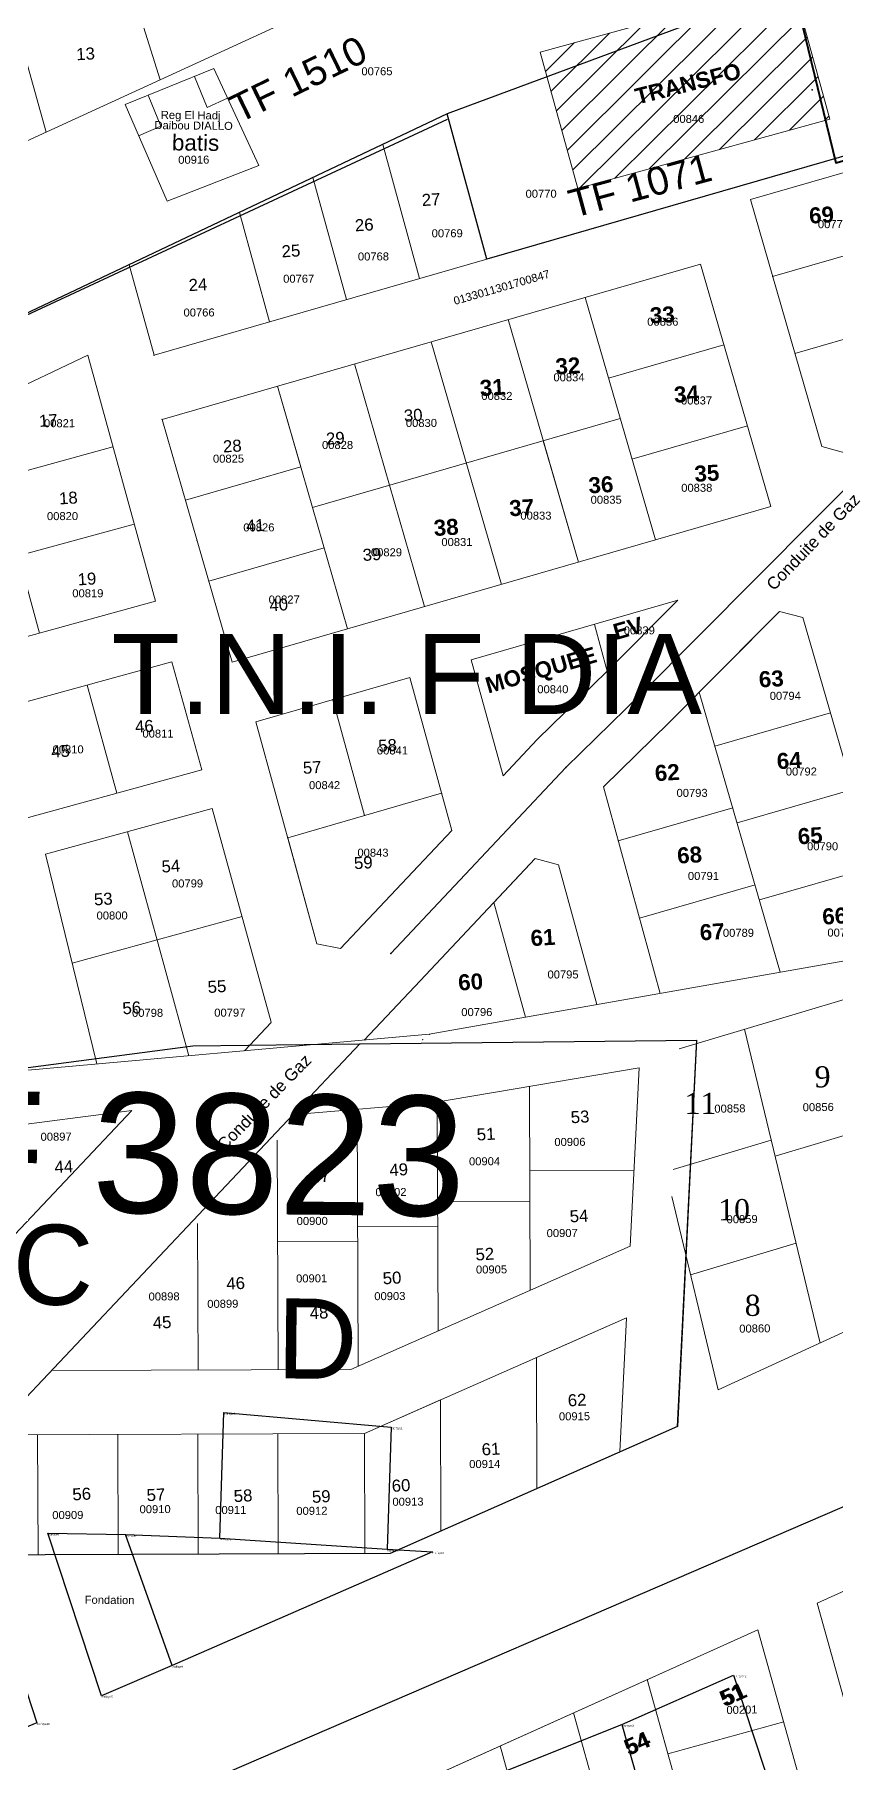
# Model space of a CAD drawing. Header units: metres. Extents: x 251686 to 255059, y 1627526 to 1631912.
# Drawn here: x 253575.8 to 253675.9, y 1630190.9 to 1630406.9 of the extents above; entities that cross this region are included whole.
import ezdxf
from ezdxf.enums import TextEntityAlignment as Align

# ---------------------------------------------------------------- set-up
doc = ezdxf.new("R2010")
doc.units = ezdxf.units.M
doc.header["$MEASUREMENT"] = 0
for name, color, linetype in [('A_revoir_niveau_0', 7, 'Continuous'), ('limites_parcelles', 7, 'Continuous'), ('limites_tf', 7, 'Continuous'), ('numero_lot', 7, 'Continuous'), ('numero_parcelle', 7, 'Continuous'), ('toponymie', 7, 'Continuous')]:
    doc.layers.add(name, color=color, linetype=linetype)
for name, color, linetype, lineweight in [('Numero_TF', 7, 'Continuous', 0), ('PROJET TOSYALI', 6, 'Continuous', 30), ('Régularisation', 1, 'Continuous', 40)]:
    doc.layers.add(name, color=color, linetype=linetype, lineweight=lineweight)
doc.styles.get("Standard").update_dxf_attribs({"font": 'txt.shx'})
doc.styles.add('Style-Arial', font='arial.ttf')
doc.styles.add('Style-FANCY', font='times.ttf')
doc.styles.add('style1', font='')
doc.styles.get('style1').set_extended_font_data('Times New Roman', bold=True)

# ---------------------------------------------------------------- blocks, each defined once
blk = doc.blocks.new('*U125')
at = {"color": 7, "linetype": 'Continuous', "lineweight": 30}
for p, q in [((0.424759, 34.519368, 0.000007), (0.912737, 50.202607, 0.000007)), ((0.912737, 50.202607, 0.000007), (21.815799, 48.375721, 0.000007)), ((21.815799, 48.375721, 0.000007), (21.33018, 33.126481, 0.000007)), ((-14.366186, 14.83066, 0.000007), (-21.074376, 35.133549, 0.000007)), ((-21.074376, 35.133549, 0.000007), (-11.355527, 34.972944, 0.000007)), ((-11.355527, 34.972944, 0.000007), (0.424759, 34.519368, 0.000007)), ((-5.544273, 18.602794, 0.000007), (-11.355527, 34.972944, 0.000007)), ((-40.753208, 32.416124, 0.000007), (-33.436425, 32.909189, 0.000007)), ((-32.003922, 7.504339, 0.000007), (-40.753208, 32.416124, 0.000007)), ((-33.436425, 32.909189, 0.000007), (-29.508968, 33.084341, 0.000007)), ((-29.508968, 33.084341, 0.000007), (-22.431405, 11.434797, 0.000007)), ((26.973159, 32.809284, 0.000007), (-5.544273, 18.602794, 0.000007)), ((0.424759, 34.519368, 0.000007), (21.33018, 33.126481, 0.000007)), ((21.33018, 33.126481, 0.000007), (26.973159, 32.809284, 0.000007)), ((-5.544273, 18.602794, 0.000007), (-14.366186, 14.83066, 0.000007)), ((50.608737, 11.216902, 0.000007), (64.558169, 17.400906, 0.000007)), ((64.558169, 17.400906, 0.000007), (68.46952, 5.505061, 0.000007)), ((-59.893992, 11.480442, 0.000007), (-48.525256, 15.365228, 0.000007)), ((-48.525256, 15.365228, 0.000007), (-43.153327, 2.155467, 0.000007)), ((-61.12722, 13.730821, 0.000007), (-59.893992, 11.480442, 0.000007)), ((-70.062342, 5.065506, 0.000007), (-59.893992, 11.480442, 0.000007)), ((-54.032371, -3.465059, 0.000007), (-59.893992, 11.480442, 0.000007)), ((-22.431405, 11.434797, 0.000007), (-32.003922, 7.504339, 0.000007)), ((22.93396, 0.179315, 0.000007), (50.608737, 11.216902, 0.000007)), ((50.608737, 11.216902, 0.000007), (53.111684, 2.402923, 0.000007)), ((-64.706134, -7.260841, 0.000007), (-70.062342, 5.065506, 0.000007)), ((-43.153327, 2.155467, 0.000007), (-54.032371, -3.465059, 0.000007)), ((13.334092, -4.565, 0.000007), (22.93396, 0.179315, 0.000007)), ((-64.706134, -7.260841, 0.000007), (-54.032371, -3.465059, 0.000007)), ((4.065266, -9.011877, 0.000007), (13.334092, -4.565, 0.000007)), ((9.463608, -30.711784, 0.000007), (4.065266, -9.011877, 0.000007)), ((-11.888592, -16.073073, 0.000007), (-3.031716, -12.104795, 0.000007)), ((-3.031716, -12.104795, 0.000007), (2.366423, -32.767342, 0.000007)), ((-21.99105, -20.128371, 0.000007), (-11.888592, -16.073073, 0.000007)), ((-32.624524, -25.676973, 0.000007), (-21.99105, -20.128371, 0.000007)), ((-29.05057, -40.835853, 0.000007), (-32.624524, -25.676973, 0.000007)), ((-52.723416, -33.01474, 0.000007), (-41.063352, -27.910447, 0.000007)), ((-41.063352, -27.910447, 0.000007), (-35.876208, -42.612248, 0.000007)), ((-56.165445, -34.950888, 0.000007), (-52.723416, -33.01474, 0.000007)), ((-52.723416, -33.01474, 0.000007), (-52.165762, -33.260012, 0.000007)), ((-64.21641, -38.87483, 0.000007), (-56.165445, -34.950888, 0.000007)), ((-66.789287, -45.989095, 0.000007), (-64.21641, -38.87483, 0.000007)), ((-66.079708, -49.935867, 0.000007), (-66.789287, -45.989095, 0.000007))]:
    blk.add_line(p, q, dxfattribs=at)
at = {"color": 7, "linetype": 'Continuous', "lineweight": 30, "style": 'Style-Arial'}
for s, height, p in [('etalfaye9', 0.25, (0.912737, 50.202607, 0.000007)), ('etalfaye1', 0.25, (21.815799, 48.375721, 0.000007)), ('etalfaye6', 0.25, (-21.074376, 35.133549, 0.000007)), ('etalfaye7', 0.25, (-11.355527, 34.972944, 0.000007)), ('etalfaye14', 0.25, (-40.753208, 32.416124, 0.000007)), ('etalfaye10', 0.25, (-33.436425, 32.909189, 0.000007)), ('etalfaye11', 0.25, (-29.508968, 33.084341, 0.000007)), ('etalfaye8', 0.25, (0.424759, 34.519368, 0.000007)), ('etalfaye2', 0.25, (21.33018, 33.126481, 0.000007)), ('etalfaye3', 0.25, (26.973159, 32.809284, 0.000007)), ('Fondation', 1, (-16.445344, 27.328313, 0.000007)), ('etalfaye4', 0.25, (-5.544273, 18.602794, 0.000007)), ('etalfaye42', 0.25, (64.558169, 17.400906, 0.000007)), ('etalfaye17', 0.25, (-48.525256, 15.365228, 0.000007)), ('etalfaye15', 0.25, (-61.12722, 13.730821, 0.000007)), ('etalfaye5', 0.25, (-14.366186, 14.83066, 0.000007)), ('etalfaye16', 0.25, (-59.893992, 11.480442, 0.000007)), ('etalfaye12', 0.25, (-22.431405, 11.434797, 0.000007)), ('etalfaye41', 0.25, (50.608737, 11.216902, 0.000007)), ('DSCOS', 1, (-54.100599, 7.292217, 0.000007)), ('etalfaye13', 0.25, (-32.003922, 7.504339, 0.000007)), ('etalfaye21', 0.25, (-70.062342, 5.065506, 0.000007)), ('etalfaye43', 0.25, (68.46952, 5.505061, 0.000007)), ('etalfaye18', 0.25, (-43.153327, 2.155467, 0.000007)), ('etalfaye40', 0.25, (53.111684, 2.402923, 0.000007)), ('etalfaye39', 0.25, (22.93396, 0.179315, 0.000007)), ('etalfaye19', 0.25, (-54.032371, -3.465059, 0.000007)), ('etalfaye38', 0.25, (13.334092, -4.565, 0.000007)), ('etalfaye20', 0.25, (-64.706134, -7.260841, 0.000007)), ('etalfaye37', 0.25, (4.065266, -9.011877, 0.000007)), ('etalfaye34', 0.25, (-3.031716, -12.104795, 0.000007)), ('etalfaye33', 0.25, (-11.888592, -16.073073, 0.000007)), ('etalfaye32', 0.25, (-21.99105, -20.128371, 0.000007)), ('etalfaye31', 0.25, (-32.624524, -25.676973, 0.000007)), ('etalfaye28', 0.25, (-41.063352, -27.910447, 0.000007)), ('etalfaye36', 0.25, (9.463608, -30.711784, 0.000007)), ('etalfaye26', 0.25, (-52.723416, -33.01474, 0.000007)), ('etalfaye27', 0.25, (-52.165762, -33.260012, 0.000007)), ('etalfaye35', 0.25, (2.366423, -32.767342, 0.000007)), ('etalfaye25', 0.25, (-56.165445, -34.950888, 0.000007)), ('etalfaye24', 0.25, (-64.21641, -38.87483, 0.000007)), ('etalfaye30', 0.25, (-29.05057, -40.835853, 0.000007)), ('etalfaye29', 0.25, (-35.876208, -42.612248, 0.000007)), ('etalfaye23', 0.25, (-66.789287, -45.989095, 0.000007)), ('etalfaye22', 0.25, (-66.079708, -49.935867, 0.000007))]:
    blk.add_text(s, height=height, rotation=359.3981, dxfattribs=at).set_placement(p, align=Align.TOP_LEFT)

msp = doc.modelspace()

# ---------------------------------------------------------------- hatches: boundary and pattern name
at = {"layer": 'A_revoir_niveau_0', "linetype": 'Continuous'}
h = msp.add_hatch(dxfattribs=at)
h.set_pattern_fill('ANSI31', color=256, style=0, pattern_type=2)
h.set_pattern_definition([(44.7981, (0, 0), (-1.5659972348, 1.5770728933), [])])
h.paths.add_polyline_path([(253638.943337, 1630404.753864), (253670.42, 1630413.4), (253675.115048, 1630396.37835), (253643.65736, 1630387.725147)])

# ---------------------------------------------------------------- linework, layer by layer
at = {"layer": 'A_revoir_niveau_0', "color": 4, "linetype": 'Continuous'}
for p, q in [((253692.638386, 1630365.955137), (253651.490096, 1630324.512879)), ((253651.490096, 1630324.512879), (253642.142749, 1630315.34976)), ((253642.142749, 1630315.34976), (253620.297775, 1630292.125594))]:
    msp.add_line(p, q, dxfattribs=at)
at = {"layer": 'A_revoir_niveau_0', "linetype": 'Continuous'}
for p in [(253672.900358, 1630400.035902), (253620.297775, 1630292.125594)]:
    msp.add_point(p, dxfattribs=at)
at = {"layer": 'A_revoir_niveau_0', "color": 6, "linetype": 'Continuous'}
for p in [(253651.490096, 1630324.512879), (253642.142749, 1630315.34976)]:
    msp.add_point(p, dxfattribs=at)
at = {"layer": 'A_revoir_niveau_0', "color": 7, "linetype": 'Continuous', "lineweight": 0}
msp.add_point((253616.437823, 1630280.829299, 0.000001), dxfattribs=at)
at = {"layer": 'limites_parcelles', "color": 7, "linetype": 'Continuous', "lineweight": 0}
for p, q in [((253556.164329, 1630470.611696), (253577.236298, 1630394.755202)), ((253591.480174, 1630401.293113), (253583.879899, 1630425.429547)), ((253638.943337, 1630404.753864, 0.000001), (253670.42, 1630413.4, 0.000001)), ((253670.42, 1630413.4, 0.000001), (253675.115048, 1630396.37835, 0.000001)), ((253643.65736, 1630387.725147, 0.000001), (253638.943337, 1630404.753864, 0.000001)), ((253675.115048, 1630396.37835, 0.000001), (253643.65736, 1630387.725147, 0.000001)), ((253665.18, 1630386.31, 0.000001), (253695.236683, 1630394.994227, 0.000001)), ((253623.881735, 1630376.458636), (253619.279198, 1630393.20759)), ((253614.754304, 1630373.821307), (253610.564072, 1630389.069852)), ((253674.094585, 1630355.456029, 0.000001), (253665.18, 1630386.31, 0.000001)), ((253605.146482, 1630371.04517), (253601.390255, 1630384.714339)), ((253667.955746, 1630376.702959, 0.000001), (253697.886642, 1630385.350842, 0.000001)), ((253590.734748, 1630366.880964), (253587.62953, 1630378.181069)), ((253590.734748, 1630366.880964), (253632.28558, 1630378.88689)), ((253591.718452, 1630358.854727), (253658.972018, 1630378.270131)), ((253667.728433, 1630347.963596), (253658.972018, 1630378.270131)), ((253653.317872, 1630343.799977), (253644.561456, 1630374.106512)), ((253643.710831, 1630341.024231), (253634.954415, 1630371.330766)), ((253670.731486, 1630367.095938, 0.000001), (253685.670435, 1630371.412223, 0.000001)), ((253634.10379, 1630338.248485), (253625.347375, 1630368.55502)), ((253582.443175, 1630366.86284), (253559.831512, 1630356.127353)), ((253590.888776, 1630336.12871), (253582.443175, 1630366.86284)), ((253647.479236, 1630364.007883), (253661.888489, 1630368.167684)), ((253624.496749, 1630335.472739), (253615.740334, 1630365.779274)), ((253606.129013, 1630363.018346), (253614.88971, 1630332.696993)), ((253606.129013, 1630363.018346), (253609.048628, 1630352.913367)), ((253576.424939, 1630332.154112), (253568.68245, 1630360.32957)), ((253591.718452, 1630358.854727), (253600.479149, 1630328.533374)), ((253610.50988, 1630347.855875), (253648.938835, 1630358.956113)), ((253650.397933, 1630353.906079), (253664.80496, 1630358.065238)), ((253643.710831, 1630341.024231), (253639.331596, 1630356.181053)), ((253571.125476, 1630351.439228), (253585.589313, 1630355.413826)), ((253676.995691, 1630354.682445, 0.000001), (253674.094585, 1630355.456029, 0.000001)), ((253594.634923, 1630348.75228), (253609.048628, 1630352.913367)), ((253667.728433, 1630347.963596), (253600.479149, 1630328.533374)), ((253573.775208, 1630341.79667), (253588.239044, 1630345.771268)), ((253597.551394, 1630338.649834), (253611.967325, 1630342.811563)), ((253656.134111, 1630336.286442), (253630.335109, 1630328.83238)), ((253647.315589, 1630327.42238), (253656.134111, 1630336.286442)), ((253533.035833, 1630320.23098), (253590.888776, 1630336.12871)), ((253668.80868, 1630334.858818), (253655.038191, 1630320.989952)), ((253658.810593, 1630324.789304), (253668.80868, 1630334.858818)), ((253671.726648, 1630334.125509), (253668.80868, 1630334.858818)), ((253683.774267, 1630292.427902), (253671.726648, 1630334.125509)), ((253647.315589, 1630327.42238), (253645.714548, 1630333.24868)), ((253535.108987, 1630312.680422), (253592.963516, 1630328.578587)), ((253596.673141, 1630315.079006), (253592.963516, 1630328.578587)), ((253634.320057, 1630314.330879), (253630.335109, 1630328.83238)), ((253586.066327, 1630312.164301), (253582.356702, 1630325.663882)), ((253622.648817, 1630326.611593), (253603.434736, 1630321.060101)), ((253627.899295, 1630307.504739), (253622.648817, 1630326.611593)), ((253638.570183, 1630318.849339), (253647.315589, 1630327.42238)), ((253617.016374, 1630309.37201), (253613.041776, 1630323.835847)), ((253668.920221, 1630289.799214), (253658.810593, 1630324.789304)), ((253611.051919, 1630293.340643), (253603.434736, 1630321.060101)), ((253660.758862, 1630318.046218), (253675.169423, 1630322.209837)), ((253646.830925, 1630312.943804), (253655.038191, 1630320.989952)), ((253634.320057, 1630314.330879), (253638.570183, 1630318.849339)), ((253552.902756, 1630303.051101), (253596.673141, 1630315.079006)), ((253653.920395, 1630287.144729), (253646.830925, 1630312.943804)), ((253663.534603, 1630308.439195), (253677.945164, 1630312.602815)), ((253577.164401, 1630304.532746), (253597.998006, 1630310.257727)), ((253605.33438, 1630283.560153), (253597.998006, 1630310.257727)), ((253626.623415, 1630312.147756), (253607.409333, 1630306.596264)), ((253662.990556, 1630310.322175), (253648.694911, 1630306.191043)), ((253595.081341, 1630279.35804), (253587.391193, 1630307.343022)), ((253611.051919, 1630293.340643), (253607.409333, 1630306.596264)), ((253614.008063, 1630292.736462), (253627.899295, 1630307.504739)), ((253583.578448, 1630278.32916), (253577.164401, 1630304.532746)), ((253638.332134, 1630304.000861), (253623.939798, 1630288.699857)), ((253633.16712, 1630298.509751), (253638.332134, 1630304.000861)), ((253641.21551, 1630303.186804), (253638.332134, 1630304.000861)), ((253646.008553, 1630285.744588), (253641.21551, 1630303.186804)), ((253666.310349, 1630298.832155), (253680.72091, 1630302.995774)), ((253651.355741, 1630296.551516), (253665.766302, 1630300.715135)), ((253656.274504, 1630280.23112), (253725.033992, 1630300.792182)), ((253637.107774, 1630284.169437), (253633.16712, 1630298.509751)), ((253580.494334, 1630290.928827), (253601.707631, 1630296.758146)), ((253614.008063, 1630292.736462), (253611.051919, 1630293.340643)), ((253689.902094, 1630293.51233), (253625.084271, 1630282.041664)), ((253616.968139, 1630281.315714), (253623.939798, 1630288.699857)), ((253668.270807, 1630266.80946), (253729.33546, 1630285.172802)), ((253602.006812, 1630279.977492), (253605.343951, 1630283.525326)), ((253664.459137, 1630282.67856), (253673.879398, 1630243.459244)), ((253625.084271, 1630282.041664), (253539.431743, 1630274.38044)), ((253556.118436, 1630216.936818, 0.000001), (253616.432924, 1630280.826743, 0.000001)), ((253651.284075, 1630277.841834, 0.000001), (253625.253812, 1630273.422505, 0.000001)), ((253651.284075, 1630277.841834, 0.000001), (253650.178505, 1630255.573784, 0.000001)), ((253626.202103, 1630244.976087, 0.000001), (253626.096404, 1630273.565557, 0.000001)), ((253637.683419, 1630250.05089, 0.000001), (253637.589268, 1630275.516776, 0.000001)), ((253545.336258, 1630266.924615, 0.000001), (253587.970623, 1630272.527598, 0.000001)), ((253587.970623, 1630272.527598, 0.000001), (253556.198537, 1630238.878158, 0.000001)), ((253625.253812, 1630273.422505, 0.000001), (253609.292146, 1630272.107064, 0.000001)), ((253616.21835, 1630240.563216, 0.000001), (253616.099654, 1630272.668087, 0.000001)), ((253606.219903, 1630240.124745, 0.000001), (253606.113932, 1630268.787549, 0.000001)), ((253650.647513, 1630265.020407, 0.000001), (253637.628253, 1630264.972273, 0.000001)), ((253637.642341, 1630261.161866, 0.000001), (253626.142419, 1630261.119349, 0.000001)), ((253655.358774, 1630261.786771), (253661.166862, 1630237.605993)), ((253596.219971, 1630240.087774, 0.000001), (253596.152331, 1630258.383061, 0.000001)), ((253626.153941, 1630258.00286, 0.000001), (253616.15401, 1630257.965889, 0.000001)), ((253616.16068, 1630256.161607, 0.000001), (253606.160749, 1630256.124636, 0.000001)), ((253650.178505, 1630255.573784, 0.000001), (253615.302316, 1630240.158324, 0.000001)), ((253649.734506, 1630246.630901, 0.000001), (253617.005636, 1630232.164567, 0.000001)), ((253615.302316, 1630240.158324, 0.000001), (253577.909901, 1630240.020079, 0.000001)), ((253617.005636, 1630232.164567, 0.000001), (253570.331097, 1630231.992004, 0.000001)), ((253576.239399, 1630217.013746, 0.000001), (253576.183942, 1630232.013643, 0.000001)), ((253586.23933, 1630217.050717, 0.000001), (253586.183873, 1630232.050614, 0.000001)), ((253596.239262, 1630217.087688, 0.000001), (253596.183805, 1630232.087585, 0.000001)), ((253606.239194, 1630217.124659, 0.000001), (253606.183737, 1630232.124557, 0.000001)), ((253701.171324, 1630223.440981), (253673.509146, 1630210.967693)), ((253692.663123, 1630142.460148), (253673.509146, 1630210.967693)), ((253666.134101, 1630207.642278), (253606.202223, 1630180.619312)), ((253666.134101, 1630207.642278), (253629.757845, 1630191.240417)), ((253674.738129, 1630176.866038), (253666.134101, 1630207.642278)), ((253660.281605, 1630172.866165), (253652.302513, 1630201.406136)), ((253650.64492, 1630170.198913), (253643.082454, 1630197.248371)), ((253654.897054, 1630192.126716), (253669.353582, 1630196.127588)), ((253638.319893, 1630177.143422), (253633.947535, 1630193.129299)), ((253629.757845, 1630191.240417), (253606.202223, 1630180.619312))]:
    msp.add_line(p, q, dxfattribs=at)
at = {"layer": 'limites_parcelles', "color": 7, "linetype": 'Continuous', "lineweight": 0, "flags": 128}
for points in [[(253661.166862, 1630237.605993), (253733.28986, 1630270.813687)], [(253655.524618, 1630265.127155), (253667.793662, 1630268.795951)], [(253657.708836, 1630252.002772), (253670.881186, 1630255.941683)]]:
    msp.add_lwpolyline(points, dxfattribs=at)
at = {"layer": 'limites_parcelles', "color": 7, "linetype": 'Continuous', "lineweight": 0, "elevation": 0.000001, "flags": 128}
msp.add_lwpolyline([(253626.486345, 1630236.358679), (253626.544261, 1630219.977167), (253620.19446, 1630217.173716), (253617.054214, 1630217.166704), (253617.001694, 1630232.158083), (253626.486345, 1630236.358679)], close=True, dxfattribs=at)
at = {"layer": 'limites_parcelles', "color": 7, "linetype": 'Continuous', "lineweight": 0}
for p in [(253590.734748, 1630366.880964), (253660.758862, 1630318.046218)]:
    msp.add_point(p, dxfattribs=at)
msp.add_3dface([(253649.725475, 1630246.62512, 0.000001), (253648.899343, 1630229.862873, 0.000001), (253638.530539, 1630225.271544, 0.000001), (253638.462624, 1630241.653161, 0.000001)], dxfattribs=at)
at = {"layer": 'limites_tf', "color": 5, "linetype": 'Continuous', "lineweight": 0}
msp.add_line((253544.147431, 1630379.567476), (253634.413991, 1630420.999651), dxfattribs=at)
at = {"layer": 'limites_tf', "color": 5, "linetype": 'Continuous', "lineweight": 30}
for p, q in [((253693.316304, 1630421.552094), (253627.339498, 1630397.034431)), ((253627.339498, 1630397.034431), (253556.400375, 1630363.354198)), ((253632.28558, 1630378.88689), (253627.339498, 1630397.034431)), ((253683.097629, 1630393.567929), (253632.28558, 1630378.88689)), ((253576.029068, 1630179.537525), (253738.998037, 1630249.90369))]:
    msp.add_line(p, q, dxfattribs=at)
at = {"layer": 'limites_tf', "color": 1, "linetype": 'Continuous', "lineweight": 30}
msp.add_line((253627.306973, 1630396.338886, 0.000001), (253556.134448, 1630363.154718, 0.000001), dxfattribs=at)
at = {"layer": 'limites_tf', "color": 7, "linetype": 'Continuous', "lineweight": 13}
for p, q in [((253539.208309, 1630273.177561, 0.000001), (253595.579242, 1630280.585797, 0.000001)), ((253595.579242, 1630280.585797, 0.000001), (253616.432924, 1630280.826743, 0.000001)), ((253616.432924, 1630280.826743, 0.000001), (253658.460375, 1630281.315274, 0.000001)), ((253658.460375, 1630281.315274, 0.000001), (253656.062986, 1630233.027794, 0.000001)), ((253656.062986, 1630233.027794, 0.000001), (253620.19446, 1630217.173716, 0.000001)), ((253620.19446, 1630217.173716, 0.000001), (253556.138435, 1630216.936608, 0.000001))]:
    msp.add_line(p, q, dxfattribs=at)
at = {"layer": 'limites_tf', "color": 5, "linetype": 'Continuous', "lineweight": 30, "elevation": 0.000001, "flags": 128}
msp.add_lwpolyline([(253517.017513, 1630363.188248), (253539.213208, 1630273.180117), (253595.584141, 1630280.588352), (253616.437823, 1630280.829299), (253658.465274, 1630281.31783), (253656.067885, 1630233.03035), (253620.199359, 1630217.176272), (253588.161347, 1630217.057823), (253555.088388, 1630216.937639), (253546.976117, 1630239.14669), (253487.823971, 1630231.637666), (253475.227601, 1630227.28975), (253425.891305, 1630286.921315), (253426.951666, 1630302.181018), (253433.742308, 1630311.237576), (253475.467529, 1630341.513532), (253517.017513, 1630363.188248)], close=True, dxfattribs=at)
at = {"layer": 'numero_lot', "color": 7, "linetype": 'Continuous', "lineweight": 0}
msp.add_line((253650.481205, 1630353.617868), (253650.481142, 1630353.61785), dxfattribs=at)
for p in [(253632.28558, 1630378.88689), (253667.955746, 1630376.702959, 0.000001), (253663.349694, 1630363.118703), (253591.718452, 1630358.854727), (253639.331596, 1630356.181053), (253596.099022, 1630343.693285), (253613.041776, 1630323.835847), (253626.623415, 1630312.147756), (253662.990556, 1630310.322175), (253617.016374, 1630309.37201), (253607.409333, 1630306.596264), (253648.694911, 1630306.191043), (253624.253905, 1630281.367221, 0.000001), (253625.084271, 1630282.041664)]:
    msp.add_point(p, dxfattribs=at)
at = {"layer": 'PROJET TOSYALI', "color": 3, "linetype": 'Continuous', "lineweight": 40}
msp.add_3dface([(253686.522, 1630393.966), (253676.549, 1630434.899), (253665.896, 1630431.859), (253675.868, 1630390.926)], dxfattribs=at)
at = {"layer": 'Régularisation', "color": 1, "lineweight": 13, "ltscale": 1000, "flags": 128}
msp.add_lwpolyline([(253598.183, 1630402.695), (253603.794836, 1630390.560378), (253592.374393, 1630386.104104), (253587.113413, 1630398.181852), (253592.648207, 1630400.438426), (253598.183, 1630402.695)], close=True, dxfattribs=at)
for points in [[(253597.371767, 1630397.822253), (253595.783904, 1630401.716872)], [(253591.58635, 1630395.476025), (253590.002866, 1630399.359902)], [(253599.898117, 1630398.986356), (253597.371767, 1630397.822253)], [(253591.58635, 1630395.476025), (253588.804294, 1630394.30006)]]:
    msp.add_lwpolyline(points, dxfattribs=at)

# ---------------------------------------------------------------- block references
at = {"layer": 'A_revoir_niveau_0', "color": 7, "linetype": 'Continuous', "lineweight": 30}
msp.add_blockref('*U125', (253598.517208, 1630184.571876, -0.000006), dxfattribs=at)

# ---------------------------------------------------------------- texts
at = {"layer": 'numero_lot', "color": 7, "linetype": 'Continuous', "lineweight": 30, "insert": (253581.055379, 1630403.695324), "char_height": 1.5, "attachment_point": 7, "rotation": 3.44141889, "line_spacing_factor": 0.6}
msp.add_mtext('\\fArial|b0|i0|c00|p39;13', dxfattribs=at)
at = {"layer": 'numero_lot', "color": 7, "linetype": 'Continuous', "lineweight": 0, "char_height": 2, "line_spacing_factor": 0.72, "style": 'style1'}
for s, insert, attachment_point, rotation in [('\\fArial|b1|i0|c00|p39;TRANSFO', (253651.095816, 1630398.159906, 0.000001), 7, 14.22149498), ('\\fArial|b1|i0|c00|p39;69', (253672.573717, 1630383.278542, 0.000001), 7, 3.44141889), ('\\fArial|b1|i0|c00|p39;33', (253652.698704, 1630370.799324), 7, 3.44141889), ('\\fArial|b1|i0|c00|p39;32', (253640.908942, 1630364.426086), 7, 3.44141889), ('\\fArial|b1|i0|c00|p39;31', (253631.463741, 1630361.73522), 7, 3.44141889), ('\\fArial|b1|i0|c00|p39;34', (253655.706655, 1630360.906588), 7, 3.44141889), ('\\fArial|b1|i0|c00|p39;36', (253645.029658, 1630349.574618), 7, 3.44141889), ('\\fArial|b1|i0|c00|p39;35', (253658.25865, 1630351.016467), 7, 3.44141889), ('\\fArial|b1|i0|c00|p39;37', (253635.13639, 1630346.711302), 7, 3.44141889), ('\\fArial|b1|i0|c00|p39;38', (253625.708442, 1630344.252898), 7, 3.44141889), ('\\fArial|b1|i0|c00|p39;EV', (253648.401319, 1630331.280184), 7, 16.19152081), ('\\fArial|b1|i0|c00|p39;MOSQUEE', (253632.610456, 1630324.046527), 7, 16.19152081), ('\\fArial|b1|i0|c00|p39;63', (253666.300934, 1630325.325844), 7, 3.44141889), ('\\fArial|b1|i0|c00|p39;64', (253668.544064, 1630315.118325), 7, 3.44141889), ('\\fArial|b1|i0|c00|p39;62', (253653.314413, 1630313.623836), 7, 3.44141889), ('\\fArial|b1|i0|c00|p39;65', (253671.154734, 1630305.729123), 7, 3.44141889), ('\\fArial|b1|i0|c00|p39;68', (253656.104199, 1630303.323323), 7, 3.44141889), ('\\fArial|b1|i0|c00|p39;66', (253674.218971, 1630295.700847), 7, 3.44141889), ('\\fArial|b1|i0|c00|p39;61', (253637.79351, 1630293.015644), 7, 3.44141889), ('\\fArial|b1|i0|c00|p39;67', (253658.920572, 1630293.727573), 7, 3.44141889), ('\\fArial|b1|i0|c00|p39;60', (253628.760914, 1630287.465349), 7, 3.44141889), ('\\fArial|b1|i0|c00|p39;51', (253661.106618, 1630199.788138), 1, 24.27175487), ('\\fArial|b1|i0|c00|p39;51', (253661.261265, 1630199.857872), 1, 24.27175487), ('\\fArial|b1|i0|c00|p39;54', (253649.172017, 1630193.702306), 1, 24.27175487), ('\\fArial|b1|i0|c00|p39;54', (253649.243236, 1630193.734421), 1, 24.27175487)]:
    msp.add_mtext(s, dxfattribs=dict(at, insert=insert, attachment_point=attachment_point, rotation=rotation))
at = {"layer": 'numero_lot', "color": 7, "linetype": 'Continuous', "lineweight": 0, "char_height": 1.5, "attachment_point": 7, "line_spacing_factor": 0.6}
for s, insert, rotation in [('\\fArial|b0|i0|c00|p39;27', (253624.199327, 1630385.50753), 3.44141889), ('\\fArial|b0|i0|c00|p39;26', (253615.85179, 1630382.326459), 3.44141889), ('\\fArial|b0|i0|c00|p39;25', (253606.701317, 1630379.072903), 3.44141889), ('\\fArial|b0|i0|c00|p39;24', (253595.087927, 1630374.876367), 3.44141889), ('\\fArial|b0|i0|c00|p39;30', (253621.967228, 1630358.551297), 3.44141889), ('\\fArial|b0|i0|c00|p39;17', (253576.405287, 1630357.91054), 3.44141889), ('\\fArial|b0|i0|c00|p39;28', (253599.378436, 1630354.698973), 3.44141889), ('\\fArial|b0|i0|c00|p39;29', (253612.245395, 1630355.667189), 3.44141889), ('\\fArial|b0|i0|c00|p39;18', (253578.906662, 1630348.20751), 3.44141889), ('\\fArial|b0|i0|c00|p39;41', (253602.256236, 1630344.800641), 3.44141889), ('\\fArial|b0|i0|c00|p39;39', (253616.822235, 1630341.145734), 3.44141889), ('\\fArial|b0|i0|c00|p39;19', (253581.232241, 1630338.090427), 3.44141889), ('\\fArial|b0|i0|c00|p39;40', (253605.170061, 1630334.863188), 3.44141889), ('\\fArial|b0|i0|c00|p39;46', (253588.390641, 1630319.679618), 3.44141889), ('\\fArial|b0|i0|c00|p39;58', (253618.765761, 1630317.290228), 3.44141889), ('\\fArial|b0|i0|c00|p39;45', (253577.93163, 1630316.567335), 3.44141889), ('\\fArial|b0|i0|c00|p39;57', (253609.347237, 1630314.541334), 3.44141889), ('\\fArial|b0|i0|c00|p39;54', (253591.699081, 1630302.210254), 3.44141889), ('\\fArial|b0|i0|c00|p39;59', (253615.737381, 1630302.634607), 3.44141889), ('\\fArial|b0|i0|c00|p39;53', (253583.270838, 1630298.10345), 3.44141889), ('\\fArial|b0|i0|c00|p39;55', (253597.463355, 1630287.166324), 3.44141889), ('\\fArial|b0|i0|c00|p39;56', (253586.825682, 1630284.504547), 3.44141889), ('\\fArial|b0|i0|c00|p39;Conduite de Gaz', (253599.54379, 1630267.377638, 0.000001), 45.78020642), ('\\fArial|b0|i0|c00|p39;53', (253642.796693, 1630270.893807, 0.000001), 3.04137172), ('\\fArial|b0|i0|c00|p39;51', (253631.059414, 1630268.735792, 0.000001), 3.04137172), ('\\fArial|b0|i0|c00|p39;44', (253578.332165, 1630264.697175, 0.000001), 3.04137172), ('\\fArial|b0|i0|c00|p39;47', (253610.374798, 1630263.503925, 0.000001), 3.04137172), ('\\fArial|b0|i0|c00|p39;49', (253620.148543, 1630264.298592, 0.000001), 3.04137172), ('\\fArial|b0|i0|c00|p39;54', (253642.666604, 1630258.510862, 0.000001), 3.04137172), ('\\fArial|b0|i0|c00|p39;52', (253630.901938, 1630253.745913, 0.000001), 3.04137172), ('\\fArial|b0|i0|c00|p39;50', (253619.318785, 1630250.771522, 0.000001), 3.04137172), ('\\fArial|b0|i0|c00|p39;46', (253599.787301, 1630250.092117, 0.000001), 3.04137172), ('\\fArial|b0|i0|c00|p39;48', (253610.195298, 1630246.417689, 0.000001), 3.04137172), ('\\fArial|b0|i0|c00|p39;45', (253590.603963, 1630245.213247, 0.000001), 3.04137172), ('\\fArial|b0|i0|c00|p39;62', (253642.42501, 1630235.513966, 0.000001), 3.04137172), ('\\fArial|b0|i0|c00|p39;61', (253631.668752, 1630229.388253, 0.000001), 3.04137172), ('\\fArial|b0|i0|c00|p39;60', (253620.440997, 1630224.843799, 0.000001), 3.04137172), ('\\fArial|b0|i0|c00|p39;56', (253580.567539, 1630223.772849, 0.000001), 3.04137172), ('\\fArial|b0|i0|c00|p39;57', (253589.84058, 1630223.675431, 0.000001), 3.04137172), ('\\fArial|b0|i0|c00|p39;58', (253600.71723, 1630223.561166, 0.000001), 3.04137172), ('\\fArial|b0|i0|c00|p39;59', (253610.478326, 1630223.458621, 0.000001), 3.04137172)]:
    msp.add_mtext(s, dxfattribs=dict(at, insert=insert, rotation=rotation))
at = {"layer": 'numero_parcelle', "color": 5, "lineweight": 0, "style": 'Style-Arial'}
for s, rotation, p in [('00765', 0.13223, (253616.61424, 1630402.846767, -0.000014)), ('00846 ', 0.13223, (253655.547144, 1630396.896093, -0.000014)), ('00916', 0.43413, (253593.740498, 1630391.788666, -0.000019)), ('00770', 0.13223, (253637.11148, 1630387.547355, -0.000014)), ('00773', 0.13223, (253673.611481, 1630383.744191, -0.000014)), ('00769', 0.13223, (253625.389228, 1630382.606956, -0.000014)), ('00768', 0.13223, (253616.176616, 1630379.709589, -0.000014)), ('0133011301700847', 16.13223, (253628.013432, 1630374.109336, -0.000014)), ('00767', 0.13223, (253606.843996, 1630376.931784, -0.000014)), ('00766', 0.13223, (253594.401702, 1630372.708749, -0.000014)), ('00836', 0.13223, (253652.309331, 1630371.561626, -0.000014)), ('00834', 0.13223, (253640.591712, 1630364.613955, -0.000014)), ('00832', 0.13223, (253631.587314, 1630362.286299, -0.000014)), ('00837', 0.13223, (253656.522647, 1630361.714698, -0.000014)), ('00821', 0.13223, (253576.980997, 1630358.878293, -0.000014)), ('00830', 0.13223, (253622.166279, 1630358.909101, -0.000014)), ('00828', 0.13223, (253611.69615, 1630356.158629, -0.000014)), ('00825', 0.13223, (253598.080675, 1630354.449479, -0.000014)), ('00835', 0.13223, (253645.236668, 1630349.315408, -0.000014)), ('00838', 0.13223, (253656.547815, 1630350.809524, -0.000014)), ('00820', 0.13223, (253577.353818, 1630347.2713, -0.000014)), ('00833', 0.13223, (253636.462438, 1630347.329888, -0.000014)), ('00826', 0.13223, (253601.872031, 1630345.859873, -0.000014)), ('00829', 0.13223, (253617.80345, 1630342.750901, -0.000014)), ('00831', 0.13223, (253626.600739, 1630344.029499, -0.000014)), ('00819', 0.13223, (253580.519008, 1630337.63167, -0.000014)), ('00827', 0.13223, (253605.035768, 1630336.849387, -0.000014)), ('00839', 0.13223, (253649.370855, 1630332.992781, -0.000014)), ('00840', 0.13223, (253638.577809, 1630325.640653, -0.000014)), ('00794', 0.13223, (253667.601281, 1630324.819795, -0.000014)), ('00811', 0.13223, (253589.275856, 1630320.100185, -0.000014)), ('00810', 0.13223, (253578.049678, 1630318.122384, -0.000014)), ('00841', 0.13223, (253618.549041, 1630317.993295, -0.000014)), ('00792', 0.13223, (253669.605491, 1630315.360208, -0.000014)), ('00842', 0.13223, (253610.075235, 1630313.659581, -0.000014)), ('00793', 0.13223, (253655.962296, 1630312.692292, -0.000014)), ('00790', 0.13223, (253672.261135, 1630306.018996, -0.000014)), ('00843', 0.13223, (253616.118459, 1630305.222852, -0.000014)), ('00791', 0.13223, (253657.380324, 1630302.313397, -0.000014)), ('00799', 0.13223, (253592.964915, 1630301.379527, -0.000014)), ('00800', 0.13223, (253583.545332, 1630297.373184, -0.000014)), ('00789', 0.13223, (253661.74974, 1630295.209343, -0.000014)), ('00788', 0.13223, (253674.800367, 1630295.239462, -0.000014)), ('00795', 0.13223, (253639.850946, 1630290.005782, -0.000014)), ('00798', 0.13223, (253587.973518, 1630285.212386, -0.000014)), ('00797', 0.13223, (253598.24041, 1630285.236081, -0.000014)), ('00796', 0.13223, (253629.085986, 1630285.307268, -0.000014)), ('00897', 0.43413, (253576.550103, 1630269.729192, 0.00002)), ('00906', 0.43413, (253640.70685, 1630269.076296, 0.00002)), ('00904', 0.43413, (253630.047269, 1630266.655828, 0.00002)), ('00902', 0.43413, (253618.359949, 1630262.811102, 0.00002)), ('00900', 0.43413, (253608.531842, 1630259.200089, 0.00002)), ('00907', 0.43413, (253639.743254, 1630257.690385, 0.00002)), ('00901', 0.43413, (253608.45647, 1630252.0256, 0.00002)), ('00905', 0.43413, (253630.918058, 1630253.14027, 0.00002)), ('00898', 0.43413, (253590.034014, 1630249.771101, 0.00002)), ('00903', 0.43413, (253618.223394, 1630249.812617, 0.00002)), ('00899', 0.43413, (253597.366965, 1630248.849914, 0.00002)), ('00915', 0.43413, (253641.275115, 1630234.797811, 0.00002)), ('00914', 0.43413, (253630.071959, 1630228.837621, 0.00002)), ('00913', 0.43413, (253620.48549, 1630224.126673, 0.00002)), ('00909', 0.43413, (253578.015795, 1630222.462463, 0.00002)), ('00910', 0.43413, (253588.910808, 1630223.192156, 0.00002)), ('00911', 0.43413, (253598.362345, 1630223.092863, 0.00002)), ('00912', 0.43413, (253608.488991, 1630222.986477, 0.00002)), ('00201', 1.13223, (253662.184001, 1630198.110498, 0.00127))]:
    msp.add_text(s, height=1, rotation=rotation, dxfattribs=at).set_placement(p, align=Align.TOP_LEFT)
at = {"layer": 'numero_parcelle', "color": 5, "linetype": 'Continuous', "lineweight": 0, "style": 'Style-Arial'}
for s, p in [('00858', (253660.680789, 1630273.235488)), ('00856', (253671.711204, 1630273.414177)), ('00859', (253662.203496, 1630259.419282)), ('00860', (253663.788863, 1630245.756068))]:
    msp.add_text(s, height=1, rotation=0.73413, dxfattribs=at).set_placement(p, align=Align.TOP_LEFT)
at = {"layer": 'numero_tf', "color": 4, "linetype": 'Continuous', "lineweight": 0, "style": 'Style-Arial'}
msp.add_text('T.N.I. F DIA', height=10, dxfattribs=at).set_placement((253585.417719, 1630322.049178))
msp.add_text('TF 3823', height=15, rotation=359.3981, dxfattribs=at).set_placement((253551.510494, 1630260.108432, 0.000001))
at = {"layer": 'numero_tf', "color": 7, "linetype": 'Continuous', "lineweight": 0, "style": 'Style-Arial'}
for s, p in [('C', (253573.013911, 1630248.295206, 0.000001)), ('D', (253605.993349, 1630239.055925, 0.000001))]:
    msp.add_text(s, height=10, rotation=359.3981, dxfattribs=at).set_placement(p)
at = {"layer": 'toponymie', "color": 7, "linetype": 'Continuous', "lineweight": 0, "style": 'Style-Arial'}
msp.add_text('batis', height=2, rotation=359.3981, dxfattribs=at).set_placement((253592.973039, 1630394.45886, -555362.698235), align=Align.TOP_LEFT)
at = {"layer": 'toponymie', "color": 7, "linetype": 'Continuous', "lineweight": 0, "style": 'Style-FANCY'}
for s, p in [('9', (253674.199793, 1630276.726837)), ('11', (253658.948914, 1630273.40644)), ('10', (253663.148431, 1630260.124851)), ('8', (253665.469217, 1630248.171421))]:
    msp.add_text(s, height=2.64, dxfattribs=at).set_placement(p, align=Align.MIDDLE_CENTER)
at = {"layer": 'toponymie', "color": 1, "linetype": 'Continuous', "char_height": 3.5, "attachment_point": 7, "line_spacing_factor": 0.6}
for s, insert, rotation in [('\\fArial|b0|i0|c00|p39;TF 1510', (253601.325305, 1630395.772722, 100), 25.92301637), ('\\fArial|b0|i0|c00|p39;TF 1071', (253643.087749, 1630383.960941, 100), 15.12815266)]:
    msp.add_mtext(s, dxfattribs=dict(at, insert=insert, rotation=rotation))
at = {"layer": 'toponymie', "color": 7, "linetype": 'Continuous', "lineweight": 0, "insert": (253590.794608, 1630397.417964), "char_height": 1, "attachment_point": 1, "rotation": 359.39809687, "line_spacing_factor": 0.776524, "style": 'Style-Arial'}
msp.add_mtext('  Reg El Hadj \\PDaibou DIALLO', dxfattribs=at)
at = {"layer": 'toponymie', "linetype": 'Continuous', "insert": (253668.130248, 1630337.358648), "char_height": 1.5, "attachment_point": 7, "rotation": 46.18022304, "line_spacing_factor": 0.6}
msp.add_mtext('\\fArial|b0|i0|c00|p39;Conduite de Gaz', dxfattribs=at)

doc.saveas('drawing.dxf')
